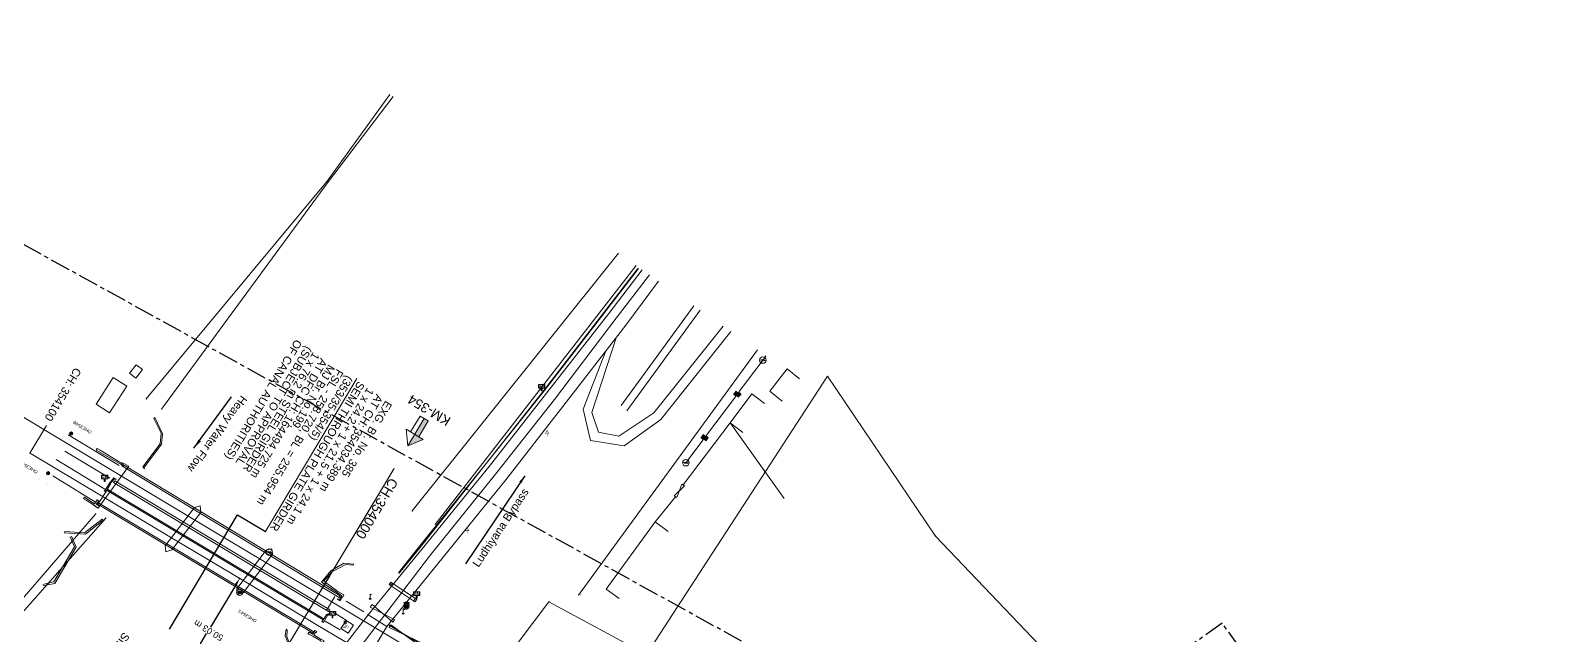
# Model space of a CAD drawing. Header units: metres. Extents: x 593168 to 611286, y 3401475 to 3412398.
# Drawn here: x 599181.3 to 599656.3, y 3408689.2 to 3408878 of the extents above; entities that cross this region are included whole.
import ezdxf
from ezdxf.enums import TextEntityAlignment as Align

# ---------------------------------------------------------------- set-up
doc = ezdxf.new("R2010")
doc.units = ezdxf.units.M
doc.header["$MEASUREMENT"] = 0
doc.linetypes.add('CENTER', pattern=[2, 1.25, -0.25, 0.25, -0.25])
doc.linetypes.add('PHANTOM2', pattern=[1.25, 0.625, -0.125, 0.125, -0.125, 0.125, -0.125])
doc.layers.get('Defpoints').update_dxf_attribs({"lineweight": 0})
for name, color, linetype, lineweight in [('Arch', 7, 'Continuous', 0), ('BRIDGE DETAILS PLAN', 7, 'Continuous', 0), ('CANAL BOTTOM', 5, 'Continuous', 0), ('CANAL TOP', 5, 'Continuous', 0), ('Cart Track', 34, 'Continuous', 0), ('Compound Wall', 251, 'Continuous', 0), ('DFCC BOUNDARY', 6, 'CENTER', 0), ('Electric Pole', 251, 'Continuous', 0), ('Existing IR Chainage', 7, 'Continuous', 0), ('Existing IR Track', 7, 'Continuous', 0), ('Gate', 251, 'Continuous', 0), ('GPS', 251, 'Continuous', 0), ('Grill', 251, 'Continuous', 0), ('KM STONE', 7, 'Continuous', 0), ('Lamp_Post', 251, 'Continuous', 0), ('Name Board', 251, 'Continuous', 0), ('OHE MAST', 8, 'Continuous', 0), ('OHE MAST TEXT', 8, 'Continuous', 0), ('Pavers', 7, 'Continuous', 0), ('Piers_Abutment', 7, 'Continuous', 0), ('Pow_Line', 134, 'Continuous', 0), ('PROPOSED DFCC TRACK', 1, 'Continuous', 0), ('Residential Building Pucca', 251, 'Continuous', 0), ('Residential Building Semipucca', 251, 'Continuous', 0), ('Retaining Wall', 251, 'Continuous', 0), ('SFL', 7, 'Continuous', 0), ('Shed', 251, 'Continuous', 0), ('Sign Board', 251, 'Continuous', 0), ('Subroad Centre', 34, 'Continuous', 0), ('Subroad Edge', 34, 'Continuous', 0), ('Trolley Stand', 251, 'Continuous', 0), ('Village Area', 251, 'Continuous', 0), ('Village Area text', 251, 'Continuous', 0), ('Water Logged Area', 5, 'Continuous', 0), ('Wing Wall', 7, 'Continuous', 0)]:
    doc.layers.add(name, color=color, linetype=linetype, lineweight=lineweight)
doc.layers.add('Existing Railway Boundary', color=7, linetype='CENTER')
doc.layers.add('MATCH LINE', color=7, linetype='Continuous')
doc.styles.add('NB', font='swissbo.ttf', dxfattribs={"height": 1.5})
doc.styles.get("Standard").update_dxf_attribs({"font": 'arial.ttf'})
doc.styles.add('street name', font='tahoma.ttf', dxfattribs={"height": 2})
doc.styles.add('Style-Arial', font='arial.ttf')
doc.dimstyles.new('ISO-25', dxfattribs={"dimtxt": 2.5, "dimasz": 2.5, "dimexe": 1.25, "dimexo": 0.625, "dimtad": 1, "dimtxsty": 'Standard', "dimcen": 2.5, "dimadec": 0, "dimazin": 0, "dimtfac": 1, "dimtmove": 0, "dimatfit": 3, "dimfxl": 1, "dimarcsym": 0})
doc.dimstyles.get("Standard").update_dxf_attribs({"dimtxt": 2.5, "dimasz": 0.18, "dimexe": 0.18, "dimexo": 0.0625, "dimgap": 0.09, "dimtad": 0, "dimtih": 1, "dimtoh": 1, "dimdec": 3, "dimzin": 0, "dimdsep": 46, "dimtxsty": 'Standard', "dimcen": 0.09, "dimaunit": 1, "dimadec": 4, "dimazin": 0, "dimtfac": 1, "dimtdec": 3, "dimtofl": 0, "dimtmove": 0, "dimatfit": 3, "dimfxl": 1, "dimtolj": 1, "dimtzin": 0, "dimarcsym": 0})

# ---------------------------------------------------------------- blocks, each defined once
blk = doc.blocks.new('GT')
at = {"layer": 'Gate'}
for p, q in [((-0.5, -0.5), (-0.5, 0.5)), ((-0.5, 0.5), (0.5, -0.5)), ((0.5, 0.5), (0.5, -0.5))]:
    blk.add_line(p, q, dxfattribs=at)
blk.add_lwpolyline([(0.5, 0.5), (-0.5, -0.5)], dxfattribs=at)
blk = doc.blocks.new('EP')
blk.add_hatch(color=8).paths.add_polyline_path([(-0.21, -0.05), (-0.21, 0.16), (-0.93, -0.01), (-0.31, 0.07), (-0.31, -0.19), (0.31, 0), (0.31, -0.24), (0.94, -0.01), (0.41, -0.1), (0.43, 0.15)])
at = {"color": 8}
for p, q in [((-0.93, -0.01), (-0.21, 0.16)), ((-0.31, 0.07), (-0.93, -0.01)), ((-0.31, -0.19), (-0.31, 0.07)), ((0.31, 0), (-0.31, -0.19)), ((-0.21, 0.16), (-0.21, -0.05)), ((-0.21, -0.05), (0.43, 0.15)), ((0.31, -0.24), (0.31, 0)), ((0.43, 0.15), (0.41, -0.1)), ((0.94, -0.01), (0.31, -0.24)), ((0.41, -0.1), (0.94, -0.01))]:
    blk.add_line(p, q, dxfattribs=at)
blk.add_circle((0, 0), 1, dxfattribs=at)
blk = doc.blocks.new('LP')
for points in [[(0, 0), (0, 1.5)], [(0.25, 1.35), (0.44, 1.35)]]:
    blk.add_lwpolyline(points)
for centre, radius, start, end in [((0.07, 0.99), 0.519, 57.6425, 97.3165), ((0.34, 1.33), 0.094, 11.7012, 168.0476)]:
    blk.add_arc(centre, radius, start, end)
at = {"extrusion": (0, 0, -1)}
blk.add_ellipse((0, 0.01), major_axis=(0.308, 0), ratio=0.400495, dxfattribs=at)
blk.add_ellipse((0.35, 1.36), major_axis=(0.0017, 0.0438), ratio=0.461056, start_param=1.74022, end_param=4.575836)
blk = doc.blocks.new('NB')
for p, q in [((-0.98, 0.82), (-0.98, 1.98)), ((-0.98, 1.98), (0.98, 1.98)), ((-0.98, 0.82), (0.98, 0.82)), ((-0.13, 0.82), (-0.13, 0)), ((-0.13, 0), (0.13, 0)), ((0.13, 0.82), (0.13, 0)), ((0.98, 1.98), (0.98, 0.82))]:
    blk.add_line(p, q)
at = {"style": 'NB', "width": 1.025371}
blk.add_text('NB', height=0.988, rotation=180, dxfattribs=at).set_placement((0, 1.39), align=Align.MIDDLE)
blk = doc.blocks.new('SIG')
for color, points in [(1, [(-0.22, 0.42, 0.180295), (-0.01, 0.33, -0.00255), (0.01, 0.33, -0.00255), (0.02, 0.33, 0.180295), (0.23, 0.42, -0.002654), (0.25, 0.44, 0.184495), (0.33, 0.65, 1.000001), (-0.32, 0.65, 0.184495), (-0.24, 0.44, -0.002654)]), (2, [(0.23, -0.23, -0.002654), (0.25, -0.21, 0.184495), (0.33, 0.01, 1.000001), (-0.32, 0.01, 0.184495), (-0.24, -0.21, -0.002654), (-0.22, -0.23, 0.180295), (-0.01, -0.32, -0.00255), (0.01, -0.32, -0.00255), (0.02, -0.32, 0.180295)]), (3, [(0.23, -0.88, -0.002654), (0.25, -0.86, 0.184495), (0.33, -0.64, 1.000001), (-0.32, -0.64, 0.184495), (-0.24, -0.86, -0.002654), (-0.22, -0.88, 0.395599)])]:
    blk.add_hatch(color=color).paths.add_polyline_path(points)
for p, q in [((-0.31, 0.98), (-0.32, -0.9)), ((0.33, -0.9), (0.32, 0.98))]:
    blk.add_line(p, q)
for points in [[(-0.31, 0.98), (-0.81, 0.98, 0.198758), (-0.42, 0.41, 0.003814), (-0.31, 0.39, 0.003814)], [(-0.31, 0.33), (-0.81, 0.33, 0.198758), (-0.42, -0.23, 0.003727), (-0.32, -0.26, 0.003727)], [(0.32, 0.98), (0.82, 0.98, -0.198758), (0.44, 0.41, -0.003814), (0.32, 0.39, -0.003814)], [(0.32, 0.33), (0.82, 0.33, -0.198758), (0.44, -0.23, -0.003727), (0.33, -0.26, -0.003727)], [(-0.32, -0.32), (-0.81, -0.32, 0.198758), (-0.42, -0.88, 0.003639), (-0.32, -0.9)], [(0.33, -0.32), (0.82, -0.32, -0.198758), (0.44, -0.88, -0.003639), (0.33, -0.9)]]:
    blk.add_lwpolyline(points, format="xyb")
for centre, radius, start, end in [((0.01, 0.91), 0.324, 12.4049, 167.5951), ((0.01, 0.81), 0.357, 27.7578, 152.2422), ((0.01, -0.9), 0.324, 181.4572, 358.5428)]:
    blk.add_arc(centre, radius, start, end)
blk = doc.blocks.new('TSB')
at = {"const_width": 0.132}
blk.add_lwpolyline([(-0.51, 0.84), (0.54, 0.84), (0, 1.85)], close=True, dxfattribs=at)
at = {"const_width": 0.142}
blk.add_lwpolyline([(0, 0.84), (0, 0)], dxfattribs=at)
blk = doc.blocks.new('GPS')
at = {"const_width": 0.0279}
blk.add_lwpolyline([(0.56, -0.56), (-0.56, -0.56), (-0.56, 0.56), (0.56, 0.56)], close=True, dxfattribs=at)
blk.add_lwpolyline([(0.33, -0.33), (-0.33, -0.33), (-0.33, 0.33), (0.33, 0.33)], close=True)
at = {"style": 'street name'}
blk.add_text('GPS', height=0.868, rotation=180, dxfattribs=at).set_placement((1.07, -0.84, -111.29))
blk = doc.blocks.new('KM POST PLAN')
h = blk.add_hatch(color=256)
h.dxf.hatch_style = 1
h.paths.add_polyline_path([(0, -8.47), (-3, -8.47), (-3, -20), (0, -20)])
h.paths.add_polyline_path([(0, -8.47), (0, 0), (-6.25, -8.47)])
for points in [[(0, 0), (-6.25, -8.47), (6.25, -8.47)], [(0, 0), (0, -20)], [(0, 0), (6.25, -8.47)], [(3, -8.47), (3, -20), (-3, -20), (-3, -8.47)]]:
    blk.add_lwpolyline(points)
at = {"style": 'Style-Arial'}
blk.add_attdef('KM-POST', text='', height=6, dxfattribs=at).set_placement((0, -26, -263.95), align=Align.MIDDLE_CENTER)
blk = doc.blocks.new('OHE MAST')
h = blk.add_hatch(color=256)
h.dxf.hatch_style = 1
edge = h.paths.add_edge_path()
edge.add_arc((0, 0), 0.514, 0, 360)
at = {"const_width": 0.01}
for points in [[(1.5, 3.5), (1.5, 2), (-1.5, 2), (-1.5, 3.5)], [(0, 2), (0, 0)]]:
    blk.add_lwpolyline(points, dxfattribs=at)
blk.add_circle((0, 0), 0.514)
blk = doc.blocks.new('*D191')
at = {"layer": 'Defpoints', "color": 0, "linetype": 'ByBlock', "ltscale": 5, "transparency": 16777216}
for p in [(599246.32, 3408707.17), (599220.64, 3408664.24), (599220.97, 3408664.04)]:
    blk.add_point(p, dxfattribs=at)
at = {"layer": 'DFCC BOUNDARY', "color": 0, "linetype": 'ByBlock', "lineweight": -2, "ltscale": 5, "transparency": 16777216}
for p, q in [((599245.37, 3408704.83), (599237.54, 3408691.75)), ((599246.43, 3408707.11), (599246.76, 3408706.91)), ((599222.25, 3408666.19), (599236.36, 3408689.78)), ((599220.74, 3408664.18), (599221.07, 3408663.98))]:
    blk.add_line(p, q, dxfattribs=at)
at = {"layer": 'DFCC BOUNDARY', "color": 0, "linetype": 'ByBlock', "ltscale": 5, "transparency": 16777216}
for points in [[(599245.01, 3408705.05), (599245.73, 3408704.62), (599246.65, 3408706.98)], [(599221.89, 3408666.4), (599222.61, 3408665.98), (599220.97, 3408664.04)]]:
    blk.add_solid(points, dxfattribs=at)
at = {"layer": 'DFCC BOUNDARY', "color": 0, "linetype": 'ByBlock', "ltscale": 5, "transparency": 16777216, "insert": (599236.95, 3408690.77), "char_height": 2, "attachment_point": 5, "rotation": 149, "style": 'Style-Arial'}
blk.add_mtext('\\A1;50.03 m', dxfattribs=at)
blk = doc.blocks.new('TerminatorOpen_0.5')
at = {"color": 0, "linetype": 'ByBlock', "lineweight": -2}
for q in [(-1, 0.25), (-1, 0), (-1, -0.25)]:
    blk.add_line((0, 0), q, dxfattribs=at)

msp = doc.modelspace()

# ---------------------------------------------------------------- linework, layer by layer
msp.add_lwpolyline([(599224.7618, 3408691.1779), (599246.0334, 3408726.8051), (599254.7621, 3408721.5936)])
at = {"layer": 'Arch'}
for points in [[(599293.7926, 3408704.7722, 262.0633), (599294.3624, 3408705.4688, 262.0543), (599293.9471, 3408705.806, 262.0733), (599293.3773, 3408705.1094, 262.0733)], [(599301.4505, 3408699.7052, 265.4523), (599302.0203, 3408700.4017, 265.4433), (599301.6049, 3408700.739, 265.4623), (599301.0351, 3408700.0424, 265.4623)]]:
    msp.add_polyline3d(points, close=True, dxfattribs=at)
for points in [[(599293.7926, 3408704.7722, 262.0633), (599301.0351, 3408700.0424, 265.4623)], [(599294.3624, 3408705.4688, 262.0543), (599301.6049, 3408700.739, 265.4623)]]:
    msp.add_polyline3d(points, dxfattribs=at)
at = {"layer": 'BRIDGE DETAILS PLAN', "lineweight": 13, "elevation": 258.5253, "flags": 128}
msp.add_lwpolyline([(599283.2721, 3408769.3444), (599254.7621, 3408721.5936)], dxfattribs=at)
at = {"layer": 'CANAL BOTTOM'}
for points in [[(599222.2785, 3408759.8494, 258.2334), (599274.1178, 3408830.4828, 258.3744), (599294.6147, 3408857.3695, 258.3941)], [(599300.5779, 3408728.0493, 258.4084), (599365.0106, 3408808.4784, 257.7566)], [(599204.8297, 3408725.8327, 254.9734), (599142.974, 3408655.9628, 257.9295), (599112.9713, 3408610.9469, 257.9295)]]:
    msp.add_polyline3d(points, dxfattribs=at)
for p in [(599274.118, 3408830.483, 258.374), (599222.279, 3408759.849, 258.233), (599216.858, 3408741.4, 255.477), (599300.578, 3408728.049, 258.408), (599204.83, 3408725.833, 254.973)]:
    msp.add_point(p, dxfattribs=at)
at = {"layer": 'CANAL TOP'}
for points in [[(599293.621, 3408858.0596, 258.7493), (599273.9903, 3408830.9536, 258.5673), (599217.4906, 3408763.0176, 259.2861)], [(599370.5702, 3408804.6172, 260.2372), (599307.759, 3408723.8563, 261.7264)], [(599111.2612, 3408612.1992, 259.3611), (599141.4404, 3408657.48, 259.3611), (599201.6522, 3408727.1001, 259.3191)]]:
    msp.add_polyline3d(points, dxfattribs=at)
for p in [(599273.99, 3408830.954, 258.567), (599217.491, 3408763.018, 259.286), (599216.64, 3408741.412, 259.221), (599201.652, 3408727.1, 259.319), (599307.759, 3408723.856, 261.726)]:
    msp.add_point(p, dxfattribs=at)
at = {"layer": 'Cart Track'}
for points in [[(599365.8462, 3408761.0068, 261.9144), (599388.6056, 3408792.0913, 262.4731)], [(599390.5527, 3408790.739, 262.4718), (599367.6071, 3408759.2626, 261.8114)], [(599360.9422, 3408777.7606, 260.5318), (599354.0359, 3408759.8662, 259.82), (599356.2723, 3408750.0883, 259.622), (599366.7558, 3408748.3939, 259.556), (599378.2511, 3408756.6376, 259.593), (599400.1593, 3408784.0671, 259.21)], [(599397.7877, 3408785.7142, 259.2818), (599376.086, 3408758.7196, 259.631), (599365.1376, 3408751.3768, 259.743), (599358.7515, 3408752.6938, 259.757), (599356.6819, 3408758.8331, 259.9839), (599364.2676, 3408782.128, 260.4968)]]:
    msp.add_polyline3d(points, dxfattribs=at)
at = {"layer": 'Compound Wall'}
for points in [[(599385.2251, 3408736.1864, 260.9106), (599399.909, 3408755.5823, 261.6404)], [(599399.909, 3408755.5823, 261.6404), (599416.8179, 3408731.9798, 262.1593)], [(599376.4695, 3408724.6349, 262.1863), (599382.8834, 3408732.4813, 260.7417)]]:
    msp.add_polyline3d(points, dxfattribs=at)
at = {"layer": 'Existing IR Chainage', "color": 7, "linetype": 'Continuous', "lineweight": 13, "flags": 128}
for points in [[(599186.2931, 3408754.711), (599181.1574, 3408746.1306)], [(599274.6938, 3408707.608), (599266.9535, 3408694.7594)]]:
    msp.add_lwpolyline(points, dxfattribs=at)
at = {"layer": 'Existing IR Track', "color": 0, "lineweight": 15, "flags": 128}
for points in [[(599313.9218, 3408676.7065), (599275.9401, 3408699.3442), (599238.0637, 3408721.979), (599209.3919, 3408739.1659), (599185.519, 3408753.5143), (599173.3104, 3408760.858)], [(599309.3845, 3408669.6641), (599271.0845, 3408692.2708), (599248.4884, 3408705.8831), (599224.3768, 3408720.2559), (599204.0287, 3408732.4411), (599181.0019, 3408746.2237)]]:
    msp.add_lwpolyline(points, dxfattribs=at)
at = {"layer": 'Existing Railway Boundary', "ltscale": 5}
msp.add_lwpolyline([(600068.3432, 3408361.2078), (600130.6112, 3408459.8878), (599836.1292, 3408634.1143), (599768.1577, 3408518.5779), (599661.815, 3408580.4349), (599612.2027, 3408612.2329), (599553.6452, 3408693.0476), (599543.655, 3408685.9527), (599543.655, 3408683.2921), (599530.154, 3408666.7376), (599508.5547, 3408629.4251), (598272.8019, 3409311.3517), (598226.2603, 3409339.3887), (598151.2488, 3409384.2728), (597917.699, 3409525.8316), (597735.9935, 3409630.0193), (597672.2472, 3409669.316)], dxfattribs=at)
at = {"layer": 'Grill', "elevation": 261.4885}
msp.add_lwpolyline([(599305.2004, 3408684.7775), (599304.3666, 3408685.8605), (599293.1855, 3408692.5017)], dxfattribs=at)
at = {"layer": 'Grill'}
for points in [[(599193.0613, 3408751.8633, 261.5885), (599209.0322, 3408742.2747, 261.6584)], [(599192.0563, 3408746.7508, 261.6944), (599206.1415, 3408738.2712, 261.7564)], [(599189.3399, 3408744.1173, 261.9054), (599204.5996, 3408734.9008, 262.0463)], [(599188.289, 3408739.0446, 261.7144), (599201.6228, 3408730.8378, 261.8894)], [(599285.4491, 3408696.5737, 261.8544), (599279.9922, 3408699.899, 262.0923)], [(599278.05, 3408690.9433, 262.2073), (599273.3675, 3408693.6101, 262.3842)], [(599275.9248, 3408696.4182, 261.8614), (599279.9445, 3408693.9899, 262.2093)]]:
    msp.add_polyline3d(points, dxfattribs=at)
at = {"layer": 'MATCH LINE', "linetype": 'PHANTOM2', "ltscale": 15, "const_width": 0.4}
msp.add_lwpolyline([(599294.9761, 3408741.3658), (599232.5042, 3408637.4982)], dxfattribs=at)
at = {"layer": 'Pavers'}
msp.add_polyline3d([(599292.6785, 3408691.9458, 262.1223), (599286.7853, 3408695.6305, 262.0093), (599278.619, 3408684.9842, 262.1923), (599285.8813, 3408680.6704, 262.2812)], close=True, dxfattribs=at)
for p in [(599286.785, 3408695.631, 262.009), (599292.678, 3408691.946, 262.122)]:
    msp.add_point(p, dxfattribs=at)
at = {"layer": 'Piers_Abutment'}
msp.add_polyline3d([(599210.4689, 3408742.0658, 262.0403), (599209.6892, 3408742.4483, 262.0673), (599210.1181, 3408743.0974, 262.0473), (599212.0058, 3408741.9931, 262.0323), (599211.7045, 3408741.6198, 262.0263), (599202.8613, 3408729.4954, 262.2133), (599202.4643, 3408728.9512, 262.2213), (599200.9609, 3408729.8269, 262.2073)], dxfattribs=at)
for points in [[(599225.4318, 3408715.8914, 260.9236), (599223.558, 3408715.3303, 260.8917), (599223.4057, 3408717.1307, 260.9266), (599232.6141, 3408729.1495, 260.6797), (599234.3658, 3408729.6386, 260.6717), (599234.5001, 3408727.6153, 260.7037)], [(599245.773, 3408703.7403, 260.9316), (599245.8741, 3408702.0049, 260.8737), (599247.7763, 3408702.5361, 260.9256), (599256.936, 3408714.5807, 260.6127), (599256.7764, 3408716.2424, 260.6317), (599254.9327, 3408715.7849, 260.6187)]]:
    msp.add_polyline3d(points, close=True, dxfattribs=at)
at = {"layer": 'Pow_Line', "elevation": 260.5558}
msp.add_lwpolyline([(599411.0301, 3408776.5171), (599410.1909, 3408775.2328), (599402.7513, 3408765.3052), (599402.5953, 3408765.0973), (599403.3298, 3408764.4086), (599401.6193, 3408765.4671), (599403.1138, 3408764.1208), (599401.4033, 3408765.1792), (599402.8978, 3408763.8329), (599401.1873, 3408764.8914), (599402.6818, 3408763.545), (599400.9713, 3408764.6035), (599401.7059, 3408763.9148), (599401.5514, 3408763.7061), (599392.5526, 3408751.7133), (599392.3966, 3408751.5054), (599393.1312, 3408750.8168), (599391.4207, 3408751.8752), (599392.9152, 3408750.5289), (599391.2047, 3408751.5874), (599392.6992, 3408750.241), (599390.9887, 3408751.2995), (599392.4832, 3408749.9532), (599390.7727, 3408751.0116), (599391.5073, 3408750.323), (599391.3528, 3408750.1143), (599386.1622, 3408743.1967)], dxfattribs=at)
at = {"layer": 'PROPOSED DFCC TRACK', "linetype": 'Continuous', "flags": 128}
for points in [[(599185.2112, 3408705.142), (599188.5875, 3408705.892), (599195.0746, 3408716.8238), (599193.6968, 3408719.9638)], [(599185.3197, 3408704.6539), (599188.9071, 3408705.4508), (599195.6356, 3408716.7896), (599194.1546, 3408720.1647)]]:
    msp.add_lwpolyline(points, dxfattribs=at)
at = {"layer": 'Residential Building Pucca'}
for points in [[(599416.2134, 3408762.3669, 260.9576), (599412.2726, 3408765.4418, 260.9576), (599417.6969, 3408772.3937, 261.0396), (599421.6378, 3408769.3188, 261.0396)], [(599403.8998, 3408752.5726, 261.6404), (599399.909, 3408755.5823, 261.6404), (599406.7053, 3408764.5939, 260.4878), (599410.6961, 3408761.5841, 260.4878)]]:
    msp.add_polyline3d(points, dxfattribs=at)
at = {"layer": 'Residential Building Semipucca'}
msp.add_polyline3d([(599211.386, 3408767.044, 259.785), (599205.9882, 3408758.7268, 262.5322), (599201.7979, 3408761.3883, 262.2593), (599207.1957, 3408769.7056, 259.5121)], close=True, dxfattribs=at)
msp.add_polyline3d([(599365.2565, 3408700.6911, 263.056), (599361.2125, 3408703.6291, 263.056), (599376.4668, 3408724.6262, 262.1873), (599380.5108, 3408721.6883, 262.1873)], dxfattribs=at)
at = {"layer": 'Retaining Wall'}
for points in [[(599296.4839, 3408708.6297, 262.4832), (599296.3515, 3408708.7685, 262.4562), (599302.5588, 3408716.6041, 262.4142), (599323.6407, 3408742.8894, 262.0153), (599341.6721, 3408765.6256, 261.6474), (599371.0668, 3408803.7514, 260.8433)], [(599371.2703, 3408803.7561, 260.9706), (599341.8202, 3408765.5278, 261.6464), (599323.7246, 3408742.8493, 262.0153), (599302.9484, 3408716.4943, 262.2193), (599296.4839, 3408708.6297, 262.4832)], [(599261.1625, 3408691.194, 259.1961), (599261.5034, 3408690.8687, 259.1981), (599261.3655, 3408688.8648, 259.1862), (599262.9125, 3408684.9733, 259.2151), (599262.5295, 3408684.8094, 259.2071), (599260.8581, 3408689.047, 259.1952), (599261.1625, 3408691.194, 259.1961)]]:
    msp.add_polyline3d(points, dxfattribs=at)
for points in [[(599216.4668, 3408741.8471, 259.2311), (599216.7754, 3408741.5228, 259.2411), (599222.269, 3408748.8691, 259.2241), (599222.615, 3408752.1735, 259.2211), (599220.2196, 3408757.2691, 259.1991), (599219.8158, 3408756.9234, 259.2131), (599222.1737, 3408752.3071, 259.2101), (599221.8151, 3408748.994, 259.2111)], [(599210.2223, 3408742.591, 262.1753), (599278.1225, 3408701.5522, 263.5559), (599277.7582, 3408701.0701, 263.5689), (599209.8477, 3408742.1152, 263.5689)], [(599207.294, 3408736.9217, 263.5929), (599207.6464, 3408737.4287, 263.5879), (599274.8024, 3408697.1868, 263.5599), (599274.45, 3408696.6798, 263.5599)], [(599201.0129, 3408729.9504, 262.2083), (599198.688, 3408731.382, 262.1913), (599197.8356, 3408731.8378, 262.2163), (599198.1472, 3408732.3168, 262.2163), (599198.8964, 3408731.8047, 262.1883), (599201.371, 3408730.2714, 262.2073), (599202.1803, 3408731.5387, 262.2173), (599202.695, 3408731.2463, 262.2163), (599201.8677, 3408730.142, 262.2053), (599202.8613, 3408729.4954, 262.2133), (599202.4643, 3408728.9512, 262.2213)], [(599272.7124, 3408694.0678, 263.295), (599272.9551, 3408694.4144, 263.3159), (599205.4738, 3408734.776, 263.3039), (599205.2309, 3408734.4289, 263.3039)], [(599202.1587, 3408730.2927, 263.3249), (599202.3723, 3408730.6651, 263.3349), (599269.807, 3408690.277, 263.3039), (599269.5933, 3408689.9045, 263.3039)], [(599191.8491, 3408721.2679, 259.2281), (599192.1005, 3408721.6172, 259.2311), (599198.1938, 3408721.2452, 259.2161), (599203.7055, 3408725.5246, 259.2211), (599204.0578, 3408725.2205, 259.2141), (599198.4659, 3408720.8377, 259.2271)]]:
    msp.add_polyline3d(points, close=True, dxfattribs=at)
at = {"layer": 'SFL'}
for points in [[(599202.2296, 3408730.0039, 260.9276), (599205.4683, 3408734.9673, 260.9586)], [(599276.4109, 3408701.326, 260.6487), (599273.8145, 3408697.0078, 260.6457)]]:
    msp.add_polyline3d(points, dxfattribs=at)
at = {"layer": 'Shed'}
msp.add_polyline3d([(599216.2916, 3408772.1964, 261.7504), (599214.2024, 3408769.5344, 261.8174), (599212.2094, 3408771.0485, 261.6114), (599214.2991, 3408773.7109, 261.6114)], close=True, dxfattribs=at)
at = {"layer": 'Subroad Centre'}
msp.add_polyline3d([(599186.5922, 3408557.0391, 260.5232), (599205.038, 3408581.3583, 260.5268), (599234.3305, 3408620.0183, 261.0666), (599305.9972, 3408713.9657, 262.0463), (599327.0151, 3408740.0105, 261.5005), (599345.0685, 3408762.879, 261.0796), (599364.3536, 3408788.2463, 260.5697), (599374.7132, 3408801.7398, 260.3918)], dxfattribs=at)
for p in [(599364.354, 3408788.246, 260.57), (599345.069, 3408762.879, 261.08), (599327.015, 3408740.011, 261.5), (599305.997, 3408713.966, 262.046)]:
    msp.add_point(p, dxfattribs=at)
at = {"layer": 'Subroad Edge'}
for points in [[(599231.9493, 3408622.1056, 261.1176), (599263.9532, 3408663.8653, 261.9134), (599278.6366, 3408684.9721, 262.1903), (599286.7872, 3408695.6373, 262.0093), (599303.651, 3408716.2395, 262.0413), (599324.6718, 3408741.9403, 261.5895), (599342.5517, 3408764.8587, 261.1716), (599361.9781, 3408789.687, 260.5917), (599372.4785, 3408803.2918, 260.4097)], [(599377.5436, 3408799.774, 260.2642), (599367.2792, 3408786.024, 260.4298), (599347.6071, 3408760.6081, 260.8907), (599329.8092, 3408737.7247, 261.3135), (599308.5353, 3408711.4548, 261.9343), (599292.6803, 3408691.9449, 262.1223), (599285.8538, 3408680.7196, 262.2822), (599268.6782, 3408659.4638, 261.9094), (599236.9683, 3408617.3316, 260.8337), (599244.6146, 3408598.3856, 260.2588), (599263.6321, 3408565.0722, 259.3151), (599273.5045, 3408544.9613, 259.0702)]]:
    msp.add_polyline3d(points, dxfattribs=at)
at = {"layer": 'Trolley Stand'}
msp.add_polyline3d([(599279.9516, 3408693.8841, 262.2053), (599282.2434, 3408692.4343, 262.2233), (599280.5947, 3408689.9154, 262.2782), (599278.3028, 3408691.3652, 262.2782)], close=True, dxfattribs=at)
at = {"layer": 'Village Area'}
msp.add_polyline3d([(599352.4954, 3408701.7679, 259.4891), (599408.4126, 3408778.335, 259.1861)], dxfattribs=at)
at = {"layer": 'Water Logged Area'}
msp.add_polyline3d([(599430.3712, 3408770.0865, 258.5253), (599464.1221, 3408720.2058, 258.8792), (599548.4349, 3408631.8612, 258.4804), (599519.823, 3408606.6294, 257.3197), (599497.8158, 3408582.8559, 258.4134), (599425.888, 3408626.166, 257.6396), (599365.8019, 3408656.9002, 259.1812), (599333.0771, 3408686.1248, 260.2049), (599343.2697, 3408699.6878, 258.2714), (599373.7795, 3408683.2255, 258.2204)], close=True, dxfattribs=at)
for p in [(599464.122, 3408720.206, 258.879), (599343.27, 3408699.688, 258.271)]:
    msp.add_point(p, dxfattribs=at)
at = {"layer": 'Wing Wall'}
for points in [[(599201.8638, 3408747.0091, 261.5665), (599202.1401, 3408747.5593, 261.5735), (599203.0656, 3408747.031, 261.5755), (599209.8438, 3408742.8281, 261.6244), (599209.6523, 3408742.531, 261.5775), (599202.7583, 3408746.5272, 261.5994)], [(599277.2803, 3408700.6029, 262.0943), (599277.8912, 3408700.3655, 262.0943), (599277.8912, 3408700.3655, 262.0943), (599278.6091, 3408701.5614, 262.0953), (599277.1057, 3408702.5714, 262.1003), (599272.2737, 3408705.8256, 259.1672), (599275.157, 3408709.4066, 259.1782), (599279.2062, 3408711.7163, 259.1762), (599282.2773, 3408711.4454, 259.1812), (599282.1945, 3408711.1285, 259.2171), (599279.8875, 3408711.3333, 259.2121), (599275.4438, 3408709.0305, 259.2141), (599273.0051, 3408706.0871, 259.2031), (599277.3083, 3408702.9585, 262.0983), (599279.1952, 3408701.8348, 262.1073), (599278.9195, 3408701.1043, 262.0833), (599278.7053, 3408701.1611, 262.0843), (599277.9815, 3408700.0387, 262.0933), (599277.2267, 3408700.4409, 262.0853)], [(599267.9557, 3408689.6853, 262.1653), (599268.4005, 3408690.2587, 262.1743), (599269.4689, 3408689.6284, 262.1603), (599270.1728, 3408690.7301, 262.1843), (599270.1728, 3408690.7301, 262.1843), (599270.7807, 3408690.4535, 262.1783), (599270.5659, 3408690.0336, 262.1723), (599270.3651, 3408690.1981, 262.1873), (599269.884, 3408689.3601, 262.1703), (599272.1866, 3408687.9547, 262.1573), (599272.2834, 3408687.9788, 262.1733), (599273.0367, 3408687.526, 262.1693), (599272.6269, 3408686.9428, 262.1643), (599271.9039, 3408687.38, 262.1653), (599272.0038, 3408687.4759, 262.1813), (599269.5584, 3408688.9341, 262.1743)]]:
    msp.add_polyline3d(points, close=True, dxfattribs=at)
for points in [[(599208.0787, 3408737.9912, 262.0343), (599208.0078, 3408737.8443, 261.9903), (599207.5318, 3408738.123, 262.0353), (599206.45, 3408736.7818, 261.9853), (599206.3538, 3408736.5056, 262.1373), (599204.8223, 3408734.0323, 262.1913), (599204.3437, 3408734.3176, 262.2133), (599204.6545, 3408734.5668, 262.1933), (599204.6545, 3408734.5668, 262.1933), (599205.9588, 3408736.6876, 262.1423), (599207.3381, 3408738.4231, 262.0363), (599208.0787, 3408737.9912, 262.0343)], [(599274.8543, 3408696.5811, 262.0853), (599274.9946, 3408696.4431, 262.0723), (599274.7118, 3408695.8084, 262.0893), (599274.4707, 3408695.5125, 262.1263), (599274.2701, 3408695.6376, 262.1333), (599272.8738, 3408693.2786, 262.1973), (599272.3406, 3408693.5737, 262.2013), (599272.4171, 3408693.7432, 262.2063), (599272.5719, 3408693.6927, 262.1903), (599273.9172, 3408695.8459, 262.1323), (599274.2701, 3408695.6376, 262.1333), (599274.5128, 3408695.922, 262.1053), (599274.8543, 3408696.5811, 262.0853)]]:
    msp.add_polyline3d(points, dxfattribs=at)

# ---------------------------------------------------------------- block references
at = {"layer": 'Electric Pole', "xscale": 0.9997078269552191, "yscale": 0.9997078269552191, "zscale": 0.9997078269552191}
for p in [(599410.1265, 3408775.1343, 261.3515), (599386.0882, 3408743.098, 262.0193), (599255.9216, 3408715.2222, 264.4826), (599246.6857, 3408702.6554, 265.9572)]:
    msp.add_blockref('EP', p, dxfattribs=at)
at = {"layer": 'Gate'}
for p, xscale, yscale, zscale, rotation in [((599384.0543, 3408734.3338, 156.3202), 4.383073124606203, 0.9997078268772507, 4.383073124606203, 57.31208259553107), ((599291.2819, 3408696.1031, 156.3202), 8.458278082301568, 0.9997078268772505, 8.458278082301568, 326.3120825938257), ((599298.4234, 3408689.2496, 156.3202), 11.08018159318804, 0.9997078268772507, 11.08018159318804, 329.3120825955262)]:
    msp.add_blockref('GT', p, dxfattribs=dict(at, xscale=xscale, yscale=yscale, zscale=zscale, rotation=rotation))
at = {"layer": 'GPS'}
msp.add_blockref('GPS', (599279.637, 3408693.187, 262.304), dxfattribs=at)
at = {"layer": 'KM STONE', "xscale": 0.5, "yscale": 0.5, "zscale": 0.5, "rotation": 148.9903102435466}
msp.add_blockref('KM POST PLAN', (599299.1693, 3408748.3418), dxfattribs=at).add_auto_attribs({'KM-POST': 'KM-354'})
at = {"layer": 'Lamp_Post', "xscale": 0.9997078269552191, "yscale": 0.9997078269552191, "zscale": 0.9997078269552191}
for p in [(599287.4138, 3408700.5916, 264.0257), (599297.7968, 3408695.9905, 263.3989)]:
    msp.add_blockref('LP', p, dxfattribs=at)
at = {"layer": 'Name Board', "xscale": 0.9997078269552191, "yscale": 0.9997078269552191, "zscale": 0.9997078269552191}
for p in [(599341.0227, 3408765.5786, 262.6911), (599204.4929, 3408737.2106, 261.6704), (599301.9914, 3408700.8237, 264.3147), (599275.6958, 3408694.7218, 263.6409)]:
    msp.add_blockref('NB', p, dxfattribs=at)
at = {"layer": 'OHE MAST', "rotation": 149.0208306544456}
for p in [(599194.008, 3408752.222), (599186.8047, 3408739.8169), (599246.6857, 3408702.6554)]:
    msp.add_blockref('OHE MAST', p, dxfattribs=at)
at = {"layer": 'Sign Board', "xscale": 0.9997078269552191, "yscale": 0.9997078269552191, "zscale": 0.9997078269552191}
for name, p in [('TSB', (599342.7318, 3408751.3541, 260.9766)), ('TSB', (599317.7409, 3408721.0633, 261.7814)), ('SIG', (599298.8057, 3408698.514, 264.6246))]:
    msp.add_blockref(name, p, dxfattribs=at)

# ---------------------------------------------------------------- texts
at = {"layer": 'BRIDGE DETAILS PLAN', "color": 10, "style": 'Style-Arial'}
for s, p in [('OF CANAL AUTHORITIES)', (599264.1273, 3408781.8229)), ('(SUBJECT TO APPROVAL ', (599267.291, 3408779.775)), ('1 x 76.2 m STEEL GIRDER', (599269.6623, 3408777.8476)), ('AT DFC CH: 164494.725 m ', (599272.0335, 3408775.9202)), ('MJ Br. No.199,', (599274.4048, 3408773.9927))]:
    msp.add_text(s, height=2.5, rotation=239, dxfattribs=at).set_placement(p)
at = {"layer": 'BRIDGE DETAILS PLAN', "style": 'Style-Arial'}
for s, p in [('FSL - 258.720, BL = 255.954 m ', (599277.0963, 3408772.5843)), ('(353/35-354/5)', (599280.0767, 3408770.5808)), ('SEMI THROUGH PLATE GIRDER ', (599283.7455, 3408768.749)), ('1 x 24.2 + 1 x 21.5 + 1 x 24.1 m', (599286.5923, 3408766.7275)), ('AT CH: 354034.389 m', (599289.4391, 3408764.7061)), ('EXG. Br. No. 385 ', (599292.2859, 3408762.6846))]:
    msp.add_text(s, height=2.5, rotation=239, dxfattribs=at).set_placement(p)
at = {"layer": 'CANAL BOTTOM'}
for s, p in [('Heavy Water Flow', (599247.2325, 3408764.2838)), ('SIRHIND CANAL', (599210.4878, 3408690.4102))]:
    msp.add_text(s, height=2.5, rotation=233.315195, dxfattribs=at).set_placement(p)
at = {"layer": 'Existing IR Chainage', "color": 7, "lineweight": 0, "attachment_point": 6, "style": 'Style-Arial'}
for s, insert, char_height, rotation, line_spacing_factor in [('CH: 354100', (599186.6868, 3408756.4023), 2.5, 239.09756, 0.60036), ('CH:354000', (599284.0749, 3408719.7305, -0.185), 3, 238.93433, 0.6003)]:
    msp.add_mtext(s, dxfattribs=dict(at, insert=insert, char_height=char_height, rotation=rotation, line_spacing_factor=line_spacing_factor))
at = {"layer": 'OHE MAST TEXT'}
for s, p in [('OHE354/6', (599200.5473, 3408752.9034, 263.249)), ('OHE354/5', (599183.715, 3408740.5002, 265.349)), ('OHE354/1', (599252.1014, 3408694.0009, 265.957))]:
    msp.add_text(s, height=1, rotation=149, dxfattribs=at).set_placement(p)
at = {"layer": 'Subroad Edge'}
msp.add_text('Ludhiyana Bypass', height=2.5, rotation=56.387482, dxfattribs=at).set_placement((599321.3165, 3408710.2827))
at = {"layer": 'Village Area text'}
msp.add_text('VB', height=0.5, dxfattribs=at).set_placement((599352.495, 3408701.768, 259.489))

# ---------------------------------------------------------------- dimensions: what is measured, and where the dimension line sits
at = {"layer": 'DFCC BOUNDARY', "linetype": 'ByBlock', "ltscale": 5}
dim = msp.add_linear_dim(base=(599220.9651, 3408664.0445), p1=(599246.3233, 3408707.1737), p2=(599220.6362, 3408664.2413), angle=239.107215, dimstyle='Standard', override={"dimtxt": 2, "dimasz": 2.5, "dimexe": 0.125, "dimexo": 0.125, "dimgap": 0.125, "dimtad": 1, "dimtih": 0, "dimtoh": 0, "dimdec": 3, "dimzin": 11, "dimpost": ' m', "dimtxsty": 'Style-Arial', "dimsah": 1, "dimadec": 4, "dimazin": 3, "dimtmove": 2, "dimatfit": 1, "dimldrblk": 'TerminatorOpen_0.5', "dimfrac": 2, "dimtzin": 11}, dxfattribs=at)
dim.commit()
dim.dimension.update_dxf_attribs({"geometry": '*D191', "text_midpoint": (599236.9532, 3408690.7662), "dimtype": 129, "text_rotation": 149})

# ---------------------------------------------------------------- leaders
at = {"layer": 'CANAL BOTTOM'}
msp.add_leader([(599232.4017, 3408747.6163), (599244.0821, 3408763.6681)], dimstyle='ISO-25', override={"dimtxt": 3, "dimasz": 3, "dimgap": 0.625, "dimtad": 0, "dimdec": 3, "dimzin": 2, "dimtdec": 3}, dxfattribs=at)
at = {"layer": 'Subroad Edge'}
msp.add_leader([(599335.8028, 3408739.0655, 238.7615), (599317.2279, 3408711.5093, 238.7615)], dimstyle='ISO-25', override={"dimtxt": 3, "dimasz": 2.5, "dimgap": 0.625, "dimtad": 0, "dimdec": 3, "dimzin": 2, "dimtdec": 3}, dxfattribs=at)

doc.saveas('drawing.dxf')
